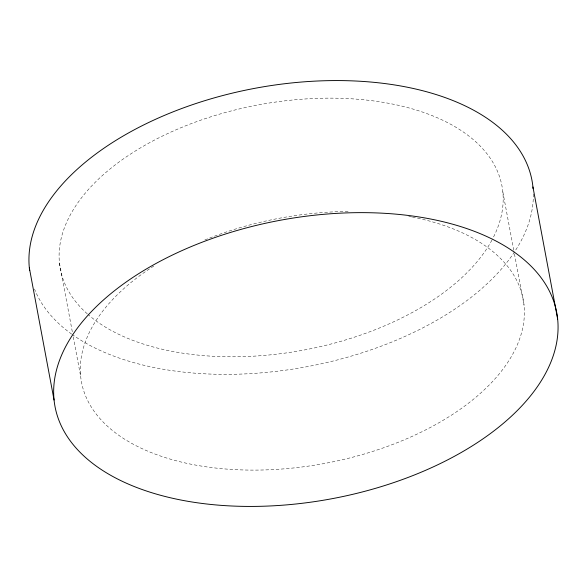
<?xml version="1.0" encoding="UTF-8"?>
<svg xmlns="http://www.w3.org/2000/svg" width="587" height="587" viewBox="0 0 587 587"><rect width="100%" height="100%" fill="white"/><g stroke="black" fill="none" stroke-linecap="round" stroke-linejoin="round"><path stroke-width="0.44" stroke-dasharray="2.94 2.2" d="M502.824 191.81L513.764 250.267M514.439 253.863L524.03 305.13M59.456 263.123L72.59 333.269M73.258 336.872L80.668 376.443M533.341 194.011A255.213 141.606 -10.6 0 1 356.082 354.68A255.213 141.606 -10.6 0 1 72.348 334.597M71.665 334.113A255.213 141.606 -10.6 0 1 34.523 289.061M87.28 313.825A224.696 124.671 -10.6 0 1 259.461 104.691A224.696 124.671 -10.6 0 1 492.346 239.335M491.928 240.127A224.696 124.671 -10.6 0 1 302.87 350.234A224.696 124.671 -10.6 0 1 87.991 314.456M412.514 217.131A224.696 124.671 -10.6 0 1 482.162 391.756A224.696 124.671 -10.6 0 1 153.478 453.465A224.696 124.671 -10.6 0 1 154.579 265.559M204.878 239.922A224.696 124.671 -10.6 0 1 350.219 211.459M408.765 216.42A224.696 124.671 -10.6 0 1 411.582 216.948"/><path stroke-width="0.88" d="M532.937 186.967L557.65 319.035A255.213 141.606 -10.6 0 1 192.514 502.068A255.213 141.606 -10.6 0 1 167.412 257.502A255.213 141.606 -10.6 0 1 557.65 319.035M29.35 267.966L54.063 400.033M29.673 270.636A255.213 141.606 -10.6 0 1 265.816 86.399A255.213 141.606 -10.6 0 1 533.091 188.713"/></g></svg>
